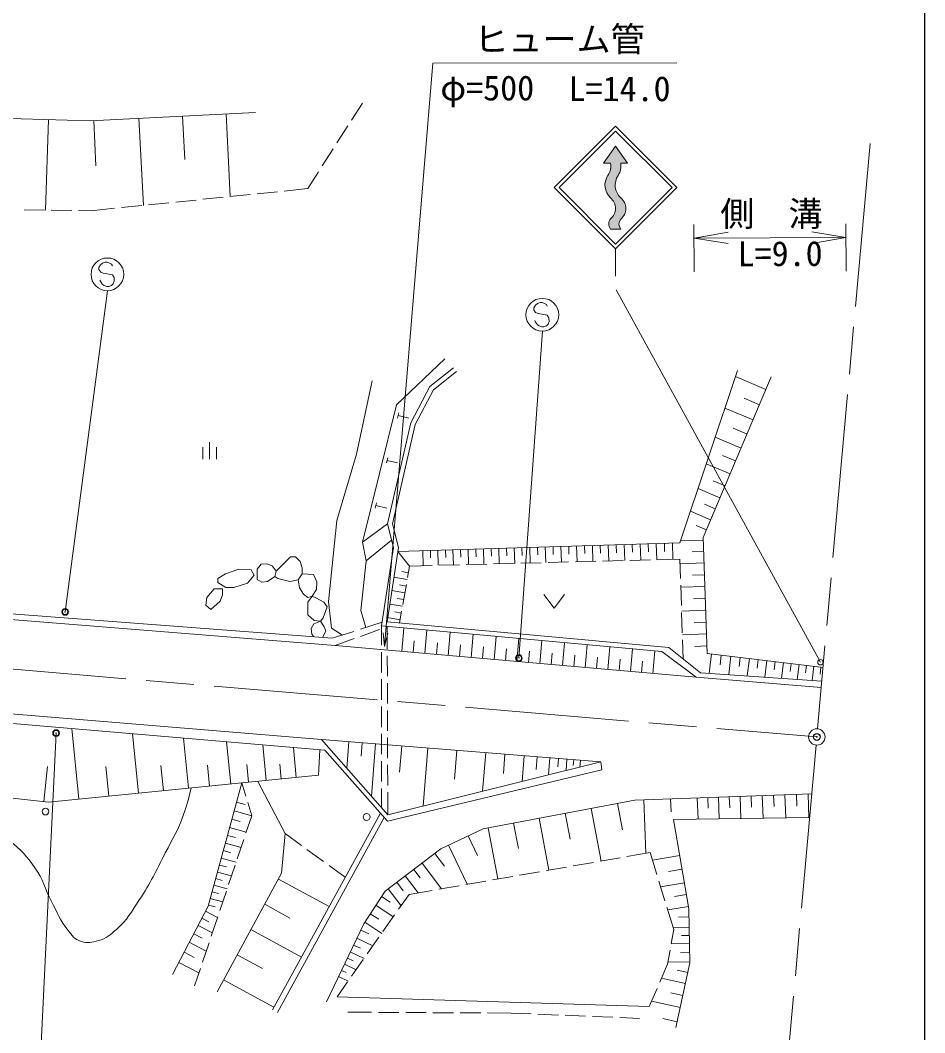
# Model space of a CAD drawing. Units: millimetres at full size, sheet at 1:1000; details may follow other scales. Extents: x 40000 to 680000, y 20000 to 380000.
# Drawn here: x 512672 to 579000, y 244985 to 319264 of the extents above; entities that cross this region are included whole.
import ezdxf
from ezdxf.enums import TextEntityAlignment as Align

# ---------------------------------------------------------------- set-up
doc = ezdxf.new("R2010")
doc.units = ezdxf.units.MM
doc.header["$LTSCALE"] = 1000
doc.header["$PDMODE"] = 32
doc.header["$PDSIZE"] = 500
doc.linetypes.add('CHAIN', pattern=[18.5, 12, -1.5, 3.5, -1.5])
for name, color, linetype, lineweight in [('M-BGD', 7, 'Continuous', 13), ('M-BMK', 2, 'CHAIN', 13), ('M-BMK-ROW', 30, 'Continuous', 13), ('M-BMK-SRVR', 3, 'Continuous', 13), ('M-STR-HTXT', 7, 'Continuous', 13), ('M-STR-STRC', 7, 'Continuous', 13), ('M-TTL-BAND', 7, 'Continuous', 25), ('S-STR-HTXT', 7, 'Continuous', 13)]:
    doc.layers.add(name, color=color, linetype=linetype, lineweight=lineweight)
doc.layers.add('M-OTRS', color=6, linetype='Continuous')
doc.styles.add('ＭＳ ゴシック', font='')
doc.styles.get('ＭＳ ゴシック').set_extended_font_data('MS Gothic')

# ---------------------------------------------------------------- blocks, each defined once
blk = doc.blocks.new('open_arrow')
at = {"color": 0, "linetype": 'Continuous', "lineweight": -2}
blk.add_lwpolyline([(7.5, 1.25), (0, 0), (7.5, -1.25)], dxfattribs=at)

msp = doc.modelspace()

# ---------------------------------------------------------------- hatches: boundary and pattern name
at = {"layer": 'M-STR-STRC'}
msp.add_hatch(color=256, dxfattribs=at).paths.add_polyline_path([(556329, 310036), (555454, 308786), (555954, 308786), (555962, 308739), (555968, 308693), (555972, 308646), (555974, 308599), (555975, 308553), (555974, 308506), (555971, 308459), (555966, 308412), (555959, 308366), (555951, 308320), (555940, 308274), (555928, 308229), (555914, 308184), (555898, 308140), (555881, 308096), (555862, 308053), (555841, 308011), (555819, 307970), (555795, 307930), (555769, 307891), (555766, 307886), (555739, 307843), (555713, 307798), (555689, 307753), (555667, 307707), (555647, 307660), (555629, 307612), (555612, 307563), (555598, 307514), (555585, 307464), (555574, 307414), (555566, 307364), (555559, 307313), (555554, 307262), (555552, 307211), (555551, 307159), (555552, 307108), (555555, 307057), (555561, 307006), (555568, 306955), (555578, 306905), (555589, 306855), (555602, 306805), (555617, 306756), (555634, 306708), (555653, 306660), (555674, 306614), (555697, 306568), (555721, 306522), (555748, 306478), (555775, 306435), (555805, 306394), (555836, 306353), (555869, 306313), (555903, 306275), (555939, 306239), (555954, 306224), (555983, 306201), (556012, 306176), (556039, 306150), (556066, 306123), (556091, 306095), (556115, 306066), (556139, 306036), (556161, 306006), (556181, 305974), (556201, 305942), (556219, 305909), (556236, 305875), (556251, 305840), (556266, 305805), (556278, 305770), (556290, 305734), (556300, 305697), (556308, 305661), (556315, 305623), (556321, 305586), (556325, 305548), (556328, 305511), (556329, 305473), (556328, 305435), (556327, 305398), (556323, 305360), (556319, 305322), (556312, 305285), (556305, 305248), (556296, 305212), (556285, 305175), (556273, 305139), (556260, 305104), (556245, 305069), (556229, 305035), (556211, 305002), (556193, 304969), (556173, 304937), (556151, 304905), (556129, 304875), (556105, 304846), (556081, 304817), (556055, 304790), (556028, 304763), (556000, 304738), (555971, 304713), (555954, 304700), (555939, 304679), (555925, 304657), (555913, 304635), (555901, 304613), (555889, 304590), (555879, 304567), (555870, 304543), (555862, 304519), (555854, 304494), (555848, 304470), (555842, 304445), (555838, 304420), (555835, 304394), (555832, 304369), (555831, 304344), (555830, 304318), (555831, 304293), (555832, 304267), (555835, 304242), (555838, 304217), (555843, 304192), (555848, 304167), (555855, 304142), (555862, 304118), (555870, 304093), (555880, 304070), (555890, 304046), (555901, 304023), (555913, 304001), (555926, 303979), (555940, 303958), (555954, 303938), (556704, 303938), (556690, 303957), (556676, 303977), (556663, 303998), (556652, 304019), (556641, 304041), (556631, 304063), (556621, 304085), (556613, 304108), (556606, 304131), (556599, 304155), (556593, 304178), (556589, 304202), (556585, 304226), (556582, 304250), (556580, 304274), (556579, 304299), (556579, 304323), (556581, 304347), (556582, 304371), (556585, 304395), (556589, 304419), (556594, 304443), (556600, 304467), (556606, 304490), (556614, 304513), (556622, 304536), (556632, 304558), (556642, 304580), (556653, 304602), (556665, 304623), (556678, 304644), (556691, 304664), (556704, 304682), (556734, 304706), (556763, 304732), (556791, 304758), (556817, 304786), (556843, 304815), (556867, 304845), (556891, 304875), (556913, 304907), (556934, 304939), (556953, 304973), (556971, 305007), (556988, 305041), (557004, 305076), (557018, 305112), (557030, 305149), (557042, 305186), (557051, 305223), (557060, 305260), (557067, 305298), (557072, 305337), (557076, 305375), (557078, 305413), (557079, 305452), (557078, 305490), (557076, 305529), (557072, 305567), (557067, 305605), (557060, 305643), (557052, 305681), (557042, 305718), (557031, 305755), (557019, 305792), (557005, 305828), (556989, 305863), (556972, 305898), (556954, 305932), (556935, 305965), (556914, 305997), (556892, 306029), (556869, 306060), (556844, 306089), (556819, 306118), (556792, 306146), (556764, 306173), (556736, 306198), (556706, 306223), (556703, 306225), (556667, 306261), (556632, 306299), (556598, 306338), (556567, 306378), (556536, 306420), (556508, 306462), (556481, 306506), (556456, 306550), (556433, 306596), (556411, 306643), (556391, 306690), (556374, 306738), (556358, 306787), (556344, 306836), (556332, 306886), (556322, 306936), (556313, 306987), (556307, 307038), (556303, 307089), (556301, 307140), (556301, 307191), (556303, 307242), (556307, 307293), (556313, 307344), (556321, 307395), (556331, 307445), (556343, 307495), (556356, 307545), (556372, 307593), (556390, 307641), (556409, 307689), (556431, 307735), (556454, 307781), (556479, 307826), (556506, 307870), (556516, 307886), (556542, 307925), (556566, 307966), (556589, 308007), (556610, 308049), (556629, 308091), (556647, 308135), (556662, 308179), (556677, 308224), (556689, 308269), (556699, 308315), (556708, 308361), (556715, 308407), (556720, 308454), (556724, 308500), (556725, 308547), (556725, 308594), (556722, 308641), (556718, 308688), (556712, 308734), (556705, 308780), (556704, 308786), (557204, 308786)])

# ---------------------------------------------------------------- linework, layer by layer
at = {"layer": 'M-BGD'}
for p, q in [((536973, 311944), (537768, 313186)), ((498822, 312463), (517789, 311886)), ((514732, 311979), (514530, 305332)), ((517789, 311886), (529912, 312505)), ((521377, 312069), (521703, 305683)), ((524570, 312232), (524733, 309039)), ((527763, 312395), (528073, 306332)), ((518056, 311900), (518225, 308579)), ((535895, 310259), (536703, 311523)), ((534817, 308574), (535625, 309838)), ((533753, 306911), (534547, 308153)), ((532029, 306735), (533753, 306911)), ((524070, 305924), (525562, 306076)), ((526060, 306127), (527552, 306279)), ((528049, 306329), (529541, 306482)), ((530039, 306532), (531531, 306684)), ((512949, 305351), (514449, 305333)), ((514949, 305327), (516449, 305309)), ((516949, 305303), (517869, 305292)), ((517869, 305292), (519593, 305468)), ((520090, 305518), (521583, 305671)), ((522080, 305721), (523572, 305873)), ((518566, 301310), (518437, 301123)), ((518437, 301123), (518437, 300986)), ((518437, 300986), (518569, 300783)), ((518707, 301442), (518566, 301310)), ((518899, 301509), (518707, 301442)), ((519039, 301509), (518899, 301509)), ((519222, 301447), (519039, 301509)), ((519365, 301377), (519222, 301447)), ((519425, 301250), (519365, 301377)), ((518569, 300065), (518504, 300190)), ((518569, 300783), (518761, 300721)), ((518761, 300721), (519425, 300586)), ((519425, 300586), (519549, 300394)), ((519551, 300119), (519492, 299930)), ((519549, 300394), (519551, 300119)), ((518698, 299868), (518569, 300065)), ((518833, 299798), (518698, 299868)), ((519020, 299733), (518833, 299798)), ((519165, 299733), (519020, 299733)), ((519360, 299795), (519165, 299733)), ((519492, 299930), (519360, 299795)), ((550461, 298350), (550332, 298164)), ((550332, 298164), (550332, 298026)), ((550332, 298026), (550464, 297824)), ((550602, 298482), (550461, 298350)), ((550793, 298550), (550602, 298482)), ((550934, 298550), (550793, 298550)), ((551117, 298488), (550934, 298550)), ((551260, 298417), (551117, 298488)), ((551320, 298290), (551260, 298417)), ((550464, 297106), (550399, 297230)), ((550464, 297824), (550656, 297762)), ((550656, 297762), (551319, 297627)), ((551319, 297627), (551444, 297435)), ((551446, 297160), (551387, 296971)), ((551444, 297435), (551446, 297160)), ((550593, 296909), (550464, 297106)), ((550728, 296839), (550593, 296909)), ((550914, 296774), (550728, 296839)), ((551060, 296774), (550914, 296774)), ((551255, 296836), (551060, 296774)), ((551387, 296971), (551255, 296836)), ((544444, 293774), (542698, 292389)), ((544662, 293500), (542974, 292161)), ((567353, 292173), (565119, 293120)), ((542698, 292389), (541312, 289733)), ((542974, 292161), (541643, 289610)), ((566879, 291056), (565762, 291529)), ((540335, 290070), (540430, 290459)), ((566406, 289939), (564347, 290812)), ((541312, 289733), (539602, 282313)), ((540383, 290265), (541161, 290073)), ((541643, 289610), (539963, 282318)), ((565969, 288909), (564939, 289346)), ((526555, 287070), (526555, 288320)), ((565532, 287879), (563634, 288684)), ((526055, 287070), (526055, 287945)), ((527055, 287070), (527055, 287945)), ((539525, 286786), (539618, 287163)), ((539571, 286975), (540326, 286789)), ((564727, 285982), (562978, 286724)), ((565130, 286931), (564181, 287333)), ((564356, 285107), (563482, 285478)), ((563985, 284233), (562373, 284916)), ((538704, 283458), (538803, 283861)), ((563643, 283427), (562837, 283769)), ((538754, 283659), (539559, 283461)), ((563301, 282621), (561816, 283251)), ((539602, 282313), (540048, 280577)), ((539963, 282318), (540405, 280594)), ((562986, 281878), (562243, 282193)), ((556375, 280784), (556392, 280200)), ((556959, 280802), (556995, 279627)), ((557546, 280820), (557564, 280233)), ((558134, 280838), (558170, 279657)), ((558724, 280856), (558742, 280266)), ((559314, 280874), (559351, 279688)), ((559907, 280892), (559926, 280299)), ((560501, 280910), (560537, 279718)), ((562752, 281120), (561083, 281061)), ((540048, 280577), (539164, 274827)), ((540405, 280594), (539567, 275142)), ((541226, 279223), (540359, 280296)), ((542193, 280352), (542227, 279249)), ((542745, 280369), (542762, 279817)), ((543297, 280386), (543330, 279277)), ((543851, 280403), (543868, 279848)), ((544405, 280419), (544439, 279306)), ((544962, 280436), (544979, 279879)), ((545519, 280453), (545553, 279334)), ((546079, 280470), (546096, 279911)), ((546638, 280487), (546672, 279363)), ((547201, 280505), (547218, 279942)), ((547763, 280522), (547797, 279392)), ((548328, 280539), (548345, 279974)), ((548893, 280556), (548928, 279421)), ((549461, 280573), (549478, 280006)), ((550029, 280591), (550063, 279450)), ((550599, 280608), (550617, 280038)), ((551170, 280626), (551205, 279479)), ((551743, 280643), (551761, 280070)), ((552316, 280661), (552352, 279508)), ((552893, 280678), (552910, 280102)), ((553469, 280696), (553504, 279538)), ((554048, 280713), (554065, 280134)), ((554627, 280731), (554662, 279567)), ((555208, 280749), (555226, 280167)), ((555790, 280766), (555826, 279597)), ((562781, 280285), (561947, 280256)), ((544884, 279317), (543384, 279279)), ((546883, 279368), (545383, 279330)), ((548882, 279419), (547383, 279381)), ((550882, 279471), (549382, 279432)), ((552881, 279522), (551381, 279483)), ((554880, 279573), (553381, 279535)), ((556880, 279624), (555380, 279586)), ((558879, 279676), (557380, 279637)), ((561037, 279731), (559379, 279688)), ((561086, 278316), (561037, 279731)), ((562810, 279450), (561083, 279390)), ((541139, 278731), (540648, 278818)), ((541226, 279223), (541075, 278371)), ((542884, 279266), (541226, 279223)), ((562841, 278587), (561977, 278556)), ((541052, 278239), (540069, 278412)), ((540965, 277746), (540473, 277833)), ((540988, 277879), (540727, 276402)), ((561154, 276317), (561103, 277816)), ((490324, 277369), (535548, 273924)), ((540878, 277254), (539917, 277424)), ((551074, 277128), (551824, 276128)), ((551824, 276128), (552574, 277128)), ((562871, 277723), (561134, 277662)), ((490296, 277021), (535759, 273402)), ((540703, 276269), (539765, 276435)), ((540790, 276761), (540310, 276846)), ((562901, 276854), (562033, 276824)), ((540616, 275777), (540147, 275860)), ((540640, 275909), (540489, 275057)), ((561223, 274318), (561172, 275817)), ((562931, 275986), (561185, 275925)), ((537615, 274585), (539205, 275094)), ((539567, 275142), (560239, 273236)), ((540529, 275284), (539613, 275446)), ((562962, 275112), (562089, 275082)), ((535548, 273924), (537139, 274433)), ((537617, 274066), (539005, 274563)), ((539164, 274827), (559727, 272948)), ((539164, 274827), (539164, 273415)), ((539587, 273133), (539582, 274789)), ((540642, 272971), (540792, 274678)), ((542344, 272822), (542493, 274523)), ((544040, 272672), (544189, 274368)), ((545730, 272523), (545879, 274214)), ((562993, 274239), (561236, 274178)), ((535759, 273402), (537147, 273898)), ((535759, 273402), (562231, 271069)), ((541493, 272897), (541568, 273747)), ((543192, 272747), (543266, 273595)), ((544885, 272598), (544959, 273443)), ((547415, 272375), (547564, 274060)), ((549095, 272227), (549243, 273906)), ((550769, 272079), (550917, 273753)), ((552438, 271932), (552585, 273601)), ((554102, 271786), (554248, 273449)), ((561289, 272403), (561240, 273818)), ((563023, 273361), (562145, 273330)), ((539163, 272915), (539163, 271415)), ((539593, 271133), (539588, 272633)), ((546573, 272449), (546647, 273291)), ((548255, 272301), (548329, 273141)), ((549932, 272153), (550006, 272990)), ((551604, 272006), (551677, 272840)), ((553270, 271859), (553343, 272691)), ((555760, 271639), (555906, 273298)), ((557413, 271494), (557558, 273147)), ((559060, 271349), (559205, 272996)), ((559727, 272948), (562231, 271069)), ((560239, 273236), (562560, 271396)), ((563371, 272774), (563200, 271352)), ((564081, 272688), (563996, 271978)), ((554931, 271712), (555004, 272542)), ((556586, 271567), (556659, 272393)), ((558236, 271421), (558309, 272245)), ((564792, 272603), (564630, 271255)), ((565466, 272522), (565385, 271848)), ((566140, 272441), (565986, 271162)), ((566779, 272364), (566702, 271724)), ((567419, 272287), (567273, 271074)), ((568025, 272214), (567952, 271607)), ((568631, 272141), (568493, 270991)), ((569206, 272071), (569137, 271497)), ((569781, 272002), (569650, 270912)), ((570326, 271937), (570260, 271391)), ((570871, 271871), (570747, 270837)), ((562560, 271396), (571454, 270789)), ((571388, 271809), (571326, 271292)), ((539163, 270915), (539162, 269415)), ((539598, 269133), (539594, 270633)), ((562231, 271069), (571412, 270320)), ((539162, 268915), (539161, 267415)), ((539604, 267133), (539600, 268633)), ((516976, 262129), (516464, 267297)), ((521333, 262561), (520901, 266918)), ((539161, 266915), (539161, 265415)), ((525007, 262925), (524643, 266598)), ((528104, 263232), (527797, 266329)), ((530715, 263490), (530456, 266101)), ((536775, 266326), (536621, 264376)), ((537751, 266249), (537673, 265274)), ((538726, 266171), (538421, 262337)), ((539610, 265133), (539606, 266633)), ((540643, 266019), (540491, 264102)), ((532916, 263708), (532698, 265910)), ((542560, 265867), (542223, 261624)), ((544682, 265698), (544513, 263577)), ((546803, 265530), (546579, 262706)), ((548216, 265418), (548104, 264006)), ((549628, 265306), (549479, 263426)), ((550568, 265231), (550493, 264291)), ((514392, 261946), (514675, 264527)), ((519155, 262345), (518939, 264523)), ((523170, 262743), (522988, 264579)), ((526555, 263078), (526402, 264627)), ((529409, 263361), (529280, 264666)), ((531815, 263599), (531706, 264700)), ((539160, 264915), (539160, 263415)), ((539616, 263133), (539612, 264633)), ((551508, 265156), (551408, 263905)), ((552134, 265107), (552084, 264481)), ((552759, 265057), (552693, 264224)), ((553258, 265017), (553225, 264601)), ((553756, 264978), (553716, 264478)), ((529209, 262347), (528917, 263312)), ((539160, 262915), (539159, 261502)), ((539622, 260978), (539617, 262633)), ((562320, 262207), (562376, 260651)), ((563098, 262234), (563126, 261457)), ((563876, 262262), (563932, 260673)), ((564670, 262290), (564699, 261496)), ((565465, 262319), (565523, 260695)), ((566277, 262348), (566306, 261536)), ((567089, 262377), (567148, 260717)), ((567918, 262406), (567948, 261577)), ((568748, 262436), (568808, 260740)), ((569595, 262466), (569626, 261618)), ((570443, 262496), (570505, 260764)), ((528532, 261898), (529176, 261723)), ((529644, 260903), (529353, 261868)), ((556464, 261805), (556828, 259875)), ((558406, 262067), (558545, 258152)), ((560363, 262137), (560397, 261190)), ((528357, 261255), (529644, 260904)), ((529222, 259647), (529644, 260903)), ((531178, 246674), (539082, 261098)), ((531529, 246481), (539364, 260780)), ((550729, 260725), (551445, 256919)), ((552632, 261083), (552990, 259180)), ((554535, 261442), (555261, 257582)), ((528025, 260038), (529242, 259706)), ((528191, 260646), (528799, 260481)), ((546976, 260019), (547682, 256266)), ((548852, 260372), (549205, 258496)), ((527869, 259463), (528444, 259306)), ((532092, 259593), (533287, 258729)), ((545516, 259423), (546198, 257992)), ((527712, 258888), (528862, 258575)), ((528585, 257751), (529063, 259173)), ((544085, 258741), (545450, 255878)), ((527416, 257801), (528503, 257505)), ((527564, 258344), (528107, 258196)), ((533692, 258436), (534907, 257557)), ((543081, 258138), (543791, 257199)), ((555195, 257571), (556672, 257827)), ((557165, 257913), (558861, 258207)), ((558861, 258207), (559358, 256584)), ((561029, 257988), (559033, 257645)), ((527276, 257288), (527790, 257148)), ((527949, 255855), (528426, 257277)), ((535313, 257264), (536508, 256400)), ((542142, 257428), (543563, 255550)), ((551254, 256886), (552731, 257143)), ((553224, 257228), (554702, 257485)), ((527004, 256289), (527489, 256156)), ((527136, 256774), (528163, 256494)), ((540903, 256490), (541841, 255251)), ((541523, 256959), (541991, 256340)), ((547313, 256202), (548790, 256458)), ((549283, 256544), (550761, 256801)), ((561200, 256990), (560202, 256819)), ((526872, 255803), (527842, 255539)), ((531601, 256260), (535324, 254240)), ((539661, 255550), (540601, 254307)), ((540282, 256020), (540752, 255399)), ((543372, 255517), (544849, 255774)), ((545342, 255859), (546820, 256116)), ((559505, 256106), (559944, 254672)), ((561371, 255992), (559631, 255693)), ((526609, 254839), (527523, 254589)), ((526740, 255321), (527198, 255196)), ((527312, 253959), (527789, 255381)), ((539167, 254977), (539808, 254556)), ((540413, 254041), (541183, 255137)), ((541183, 255137), (542879, 255432)), ((561520, 255122), (560650, 254973)), ((526478, 254356), (526955, 254226)), ((530595, 254406), (532449, 253400)), ((538746, 254335), (540030, 253494)), ((560091, 254194), (560588, 252571)), ((561669, 254252), (560153, 253992)), ((525991, 253385), (526512, 253112)), ((526263, 253906), (527140, 253448)), ((526675, 252063), (527153, 253485)), ((538339, 253713), (538961, 253306)), ((539264, 252404), (540126, 253631)), ((561712, 253485), (560942, 253469)), ((525718, 252864), (526761, 252318)), ((529589, 252553), (533297, 250540)), ((537931, 253091), (539175, 252277)), ((560588, 252571), (560407, 251536)), ((561728, 252716), (560552, 252691)), ((525394, 252244), (526014, 251919)), ((537355, 251922), (538532, 251361)), ((537635, 252511), (538224, 252231)), ((538115, 250767), (538977, 251994)), ((561740, 252128), (561152, 252116)), ((525069, 251624), (526309, 250975)), ((526038, 250167), (526516, 251589)), ((537114, 251419), (537618, 251179)), ((561753, 251540), (560403, 251511)), ((524684, 250886), (525421, 250501)), ((528587, 250706), (530433, 249704)), ((536659, 250464), (537087, 250260)), ((536874, 250915), (537882, 250435)), ((536966, 249130), (537828, 250358)), ((560321, 251044), (560139, 250009)), ((561767, 250865), (561092, 250850)), ((524298, 250149), (525773, 249377)), ((525457, 248437), (525879, 249693)), ((536444, 250012), (537299, 249605)), ((560139, 250009), (559566, 248687)), ((561782, 250190), (560165, 250155)), ((527585, 248860), (531277, 246856)), ((536014, 249110), (536716, 248775)), ((536229, 249561), (536580, 249393)), ((561458, 248608), (559697, 248989)), ((561630, 249398), (560839, 249569)), ((535909, 247624), (536679, 248721)), ((559367, 248229), (558794, 246907)), ((535909, 247624), (558794, 246907)), ((561268, 247727), (560387, 247918)), ((561077, 246846), (558966, 247303)), ((536698, 246492), (538436, 246483)), ((538936, 246480), (540436, 246471)), ((540936, 246469), (542436, 246460)), ((542936, 246457), (544436, 246449)), ((544936, 246446), (546436, 246438)), ((546936, 246435), (548675, 246425)), ((548675, 246425), (550135, 246365)), ((550634, 246345), (552133, 246283)), ((552632, 246263), (554131, 246201)), ((554631, 246181), (556130, 246119)), ((556629, 246099), (558089, 246039)), ((560849, 245790), (559793, 246019))]:
    msp.add_line(p, q, dxfattribs=at)
for points in [[(543814, 294430), (540269, 291058), (537781, 280968), (539602, 282313)], [(540359, 280296), (561038, 280926), (565268, 293564)], [(536299, 274164), (535508, 274660), (535281, 276624), (535880, 282573), (537322, 287429), (538476, 292809)], [(567744, 293093), (562745, 281310), (563042, 272813), (571543, 271790)], [(537781, 280968), (538046, 279601), (539907, 281124)], [(531445, 278839), (532495, 279888), (532849, 279888), (533191, 279547), (533342, 279091), (533355, 278661), (533051, 278206), (532431, 278092), (531571, 278320), (531343, 278446)], [(538046, 279601), (537656, 275972), (538008, 274711)], [(533355, 278661), (534177, 278610), (534418, 278066), (534405, 277510), (534088, 277004), (533759, 276915), (533431, 277168), (533152, 277624), (533051, 278206)], [(534691, 275173), (534193, 274979), (534016, 274638), (534054, 274220), (534202, 274026)], [(534824, 273979), (535091, 274435), (534965, 274752), (534691, 275173)], [(477051, 271256), (534756, 266487), (539622, 260978), (555250, 264859), (534756, 266487)], [(477465, 270629), (534999, 265713), (539609, 260503), (555308, 264285), (555250, 264859)], [(534635, 265744), (534550, 263870), (514742, 261907), (504196, 263063), (488740, 266397), (477465, 270629)], [(528917, 263312), (526455, 254272), (523835, 249263)], [(527108, 247981), (531835, 256690), (532092, 259593), (530090, 263428)], [(535126, 247247), (537860, 252982), (539426, 255373), (543525, 258474), (546628, 259954), (557730, 262043), (570711, 262506)], [(560757, 245369), (561783, 250108), (561699, 254079), (560576, 260626), (570555, 260765)]]:
    msp.add_lwpolyline(points, dxfattribs=at)
for points in [[(530041, 278991), (530040, 278232), (530395, 278042), (530812, 278092), (531343, 278446), (531445, 278839), (531141, 279231), (530762, 279395), (530332, 279358)], [(527757, 277657), (527169, 278017), (527169, 278302), (527719, 278643), (528706, 278985), (529598, 278947), (529825, 278548), (529332, 277979), (528345, 277657)], [(527491, 277562), (526884, 277562), (526352, 276917), (526276, 276348), (526656, 276025), (527320, 276651), (527491, 277106)], [(534088, 277004), (533764, 276582), (533755, 275654), (534227, 275224), (534691, 275173), (534877, 275418), (535180, 276219), (534944, 276565), (534337, 276902)]]:
    msp.add_lwpolyline(points, close=True, dxfattribs=at)
for centre, radius in [((519062, 300622), 1200), ((550957, 297662), 1200), ((515963, 275862), 200), ((549234, 272472), 200), ((571351, 272170), 200), ((515301, 266969), 200)]:
    msp.add_circle(centre, radius, dxfattribs=at)
msp.add_open_spline([(503497, 261937), (506055, 261136), (506744, 260938), (508791, 260199), (510009, 259760), (510835, 259777), (511893, 259031), (512748, 258429), (513129, 257942), (513743, 257095), (514376, 256222), (514465, 255574), (514966, 254619), (515406, 253781), (515564, 253246), (516161, 252512), (516475, 252127), (516653, 251829), (517129, 251686), (517609, 251542), (517926, 251613), (518410, 251743), (518994, 251900), (519260, 252175), (519719, 252568), (520533, 253263), (520805, 253842), (521399, 254731), (522254, 256009), (522604, 256807), (523307, 258175), (523865, 259258), (524243, 259842), (524646, 260992), (524909, 261742), (524996, 262027), (525211, 262945)], degree=3, knots=[0, 0, 0, 0, 1, 1, 1, 2, 2, 2, 3, 3, 3, 4, 4, 4, 5, 5, 5, 6, 6, 6, 7, 7, 7, 8, 8, 8, 9, 9, 9, 10, 10, 10, 11, 11, 11, 12, 12, 12, 12], dxfattribs=at)
for p in [(515963, 275862), (549234, 272472), (515301, 266969)]:
    msp.add_point(p, dxfattribs=at)
at = {"layer": 'M-BMK'}
for p, q in [((574990, 310227), (571139, 267283)), ((471583, 275081), (571086, 266685)), ((571032, 266088), (567533, 227051))]:
    msp.add_line(p, q, dxfattribs=at)
at = {"layer": 'M-BMK-ROW'}
for centre in [(514522, 261211), (538070, 260813)]:
    msp.add_circle(centre, 250, dxfattribs=at)
at = {"layer": 'M-BMK-SRVR'}
msp.add_circle((571086, 266685), 600, dxfattribs=at)
at = {"layer": 'M-OTRS'}
msp.add_point((571086, 266685), dxfattribs=at)
at = {"layer": 'M-STR-HTXT'}
for p, q in [((562089, 300813), (562078, 304288)), ((573233, 300847), (573222, 304322)), ((562081, 303288), (573225, 303322)), ((515963, 275862), (519061, 299422)), ((549234, 272472), (550968, 296462)), ((515301, 266969), (514204, 244155))]:
    msp.add_line(p, q, dxfattribs=at)
at = {"layer": 'M-STR-STRC'}
for p, q in [((551829, 306987), (556329, 311487)), ((560830, 306987), (556329, 311487)), ((552183, 306987), (556329, 311134)), ((560476, 306987), (556329, 311134)), ((555454, 308786), (556329, 310036)), ((556329, 310036), (557204, 308786)), ((555454, 308786), (555954, 308786)), ((556704, 308786), (557204, 308786)), ((551829, 306987), (556329, 302486)), ((552183, 306987), (556329, 302840)), ((556329, 302840), (560476, 306987)), ((556330, 302487), (560830, 306987)), ((556704, 303938), (555954, 303938)), ((556329, 302486), (556329, 300486)), ((571351, 272170), (556382, 299487))]:
    msp.add_line(p, q, dxfattribs=at)
for centre, radius, start, end in [((554781, 308561), 1194, 325.59426, 10.8565), ((555531, 308561), 1194, 325.60114, 10.85457), ((556856, 307168), 1306, 146.61414, 226.26108), ((557606, 307168), 1305, 146.60657, 226.22181), ((555367, 305462), 962, 307.59913, 52.40087), ((556097, 305453), 981, 308.18199, 51.89869), ((556479, 304319), 649, 144.05104, 215.94576), ((557197, 304309), 618, 142.95174, 216.9996)]:
    msp.add_arc(centre, radius, start, end, dxfattribs=at)
at = {"layer": 'M-TTL-BAND'}
msp.add_line((579000, 20000), (579000, 370000), dxfattribs=at)
at = {"layer": 'S-STR-HTXT'}
msp.add_lwpolyline([(539375, 273309), (542917, 316116), (560824, 316137)], dxfattribs=at)

# ---------------------------------------------------------------- block references
at = {"layer": 'M-STR-HTXT', "xscale": 333, "yscale": 333}
for p, rotation in [((562081, 303288), 0.2), ((573225, 303322), 180.2)]:
    msp.add_blockref('open_arrow', p, dxfattribs=dict(at, rotation=rotation))
at = {"layer": 'S-STR-HTXT', "xscale": 133, "yscale": 133, "rotation": 85.3}
msp.add_blockref('open_arrow', (539375, 273309), dxfattribs=at)

# ---------------------------------------------------------------- texts
at = {"layer": 'M-STR-HTXT', "style": 'ＭＳ ゴシック'}
for s, p in [('φ=500', (543478, 314299)), ('L=14.0', (552881, 314245)), ('側\u3000溝', (564008, 305071))]:
    msp.add_text(s, height=1833, rotation=359.986, dxfattribs=at).set_placement(p, align=Align.MIDDLE_LEFT)
msp.add_text('L=9.0', height=1833, rotation=0.176, dxfattribs=at).set_placement((568399, 300678), align=Align.BOTTOM_CENTER)
at = {"layer": 'S-STR-HTXT', "style": 'ＭＳ ゴシック'}
msp.add_text('ヒューム管', height=1833, rotation=0.065, dxfattribs=at).set_placement((545964, 317866), align=Align.MIDDLE_LEFT)

doc.saveas('drawing.dxf')
